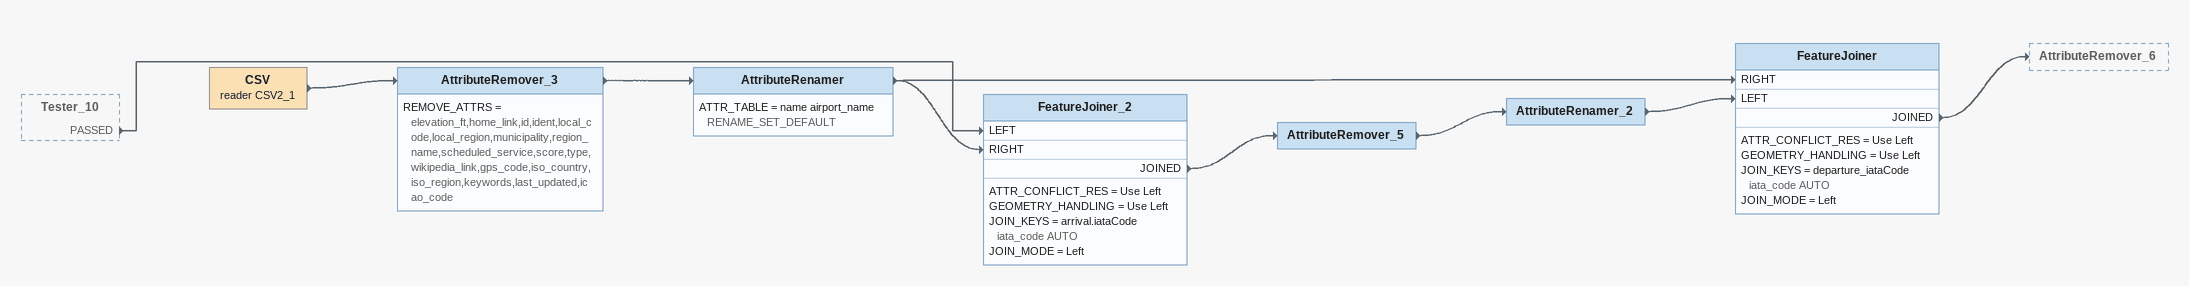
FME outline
Tester_10 [outside]
    PASSED -> FeatureJoiner_2 [LEFT]
CSV (reader CSV2_1)
    -> AttributeRemover_3
AttributeRemover_3
    REMOVE_ATTRS = elevation_ft,home_link,id,ident,local_code,local_region,municipality,region_name,scheduled_service,score,type,wikipedia_link,gps_code,iso_country,iso_region,keywords,last_updated,icao_code
    -> AttributeRenamer
AttributeRenamer
    ATTR_TABLE = name airport_name RENAME_SET_DEFAULT
    -> FeatureJoiner_2 [RIGHT]
    -> FeatureJoiner [RIGHT]
FeatureJoiner_2
    ATTR_CONFLICT_RES = Use Left
    GEOMETRY_HANDLING = Use Left
    JOIN_KEYS = arrival.iataCode iata_code AUTO
    JOIN_MODE = Left
    JOINED -> AttributeRemover_5
AttributeRemover_5
    -> AttributeRenamer_2
AttributeRenamer_2
    -> FeatureJoiner [LEFT]
FeatureJoiner
    ATTR_CONFLICT_RES = Use Left
    GEOMETRY_HANDLING = Use Left
    JOIN_KEYS = departure_iataCode iata_code AUTO
    JOIN_MODE = Left
    JOINED -> AttributeRemover_6
